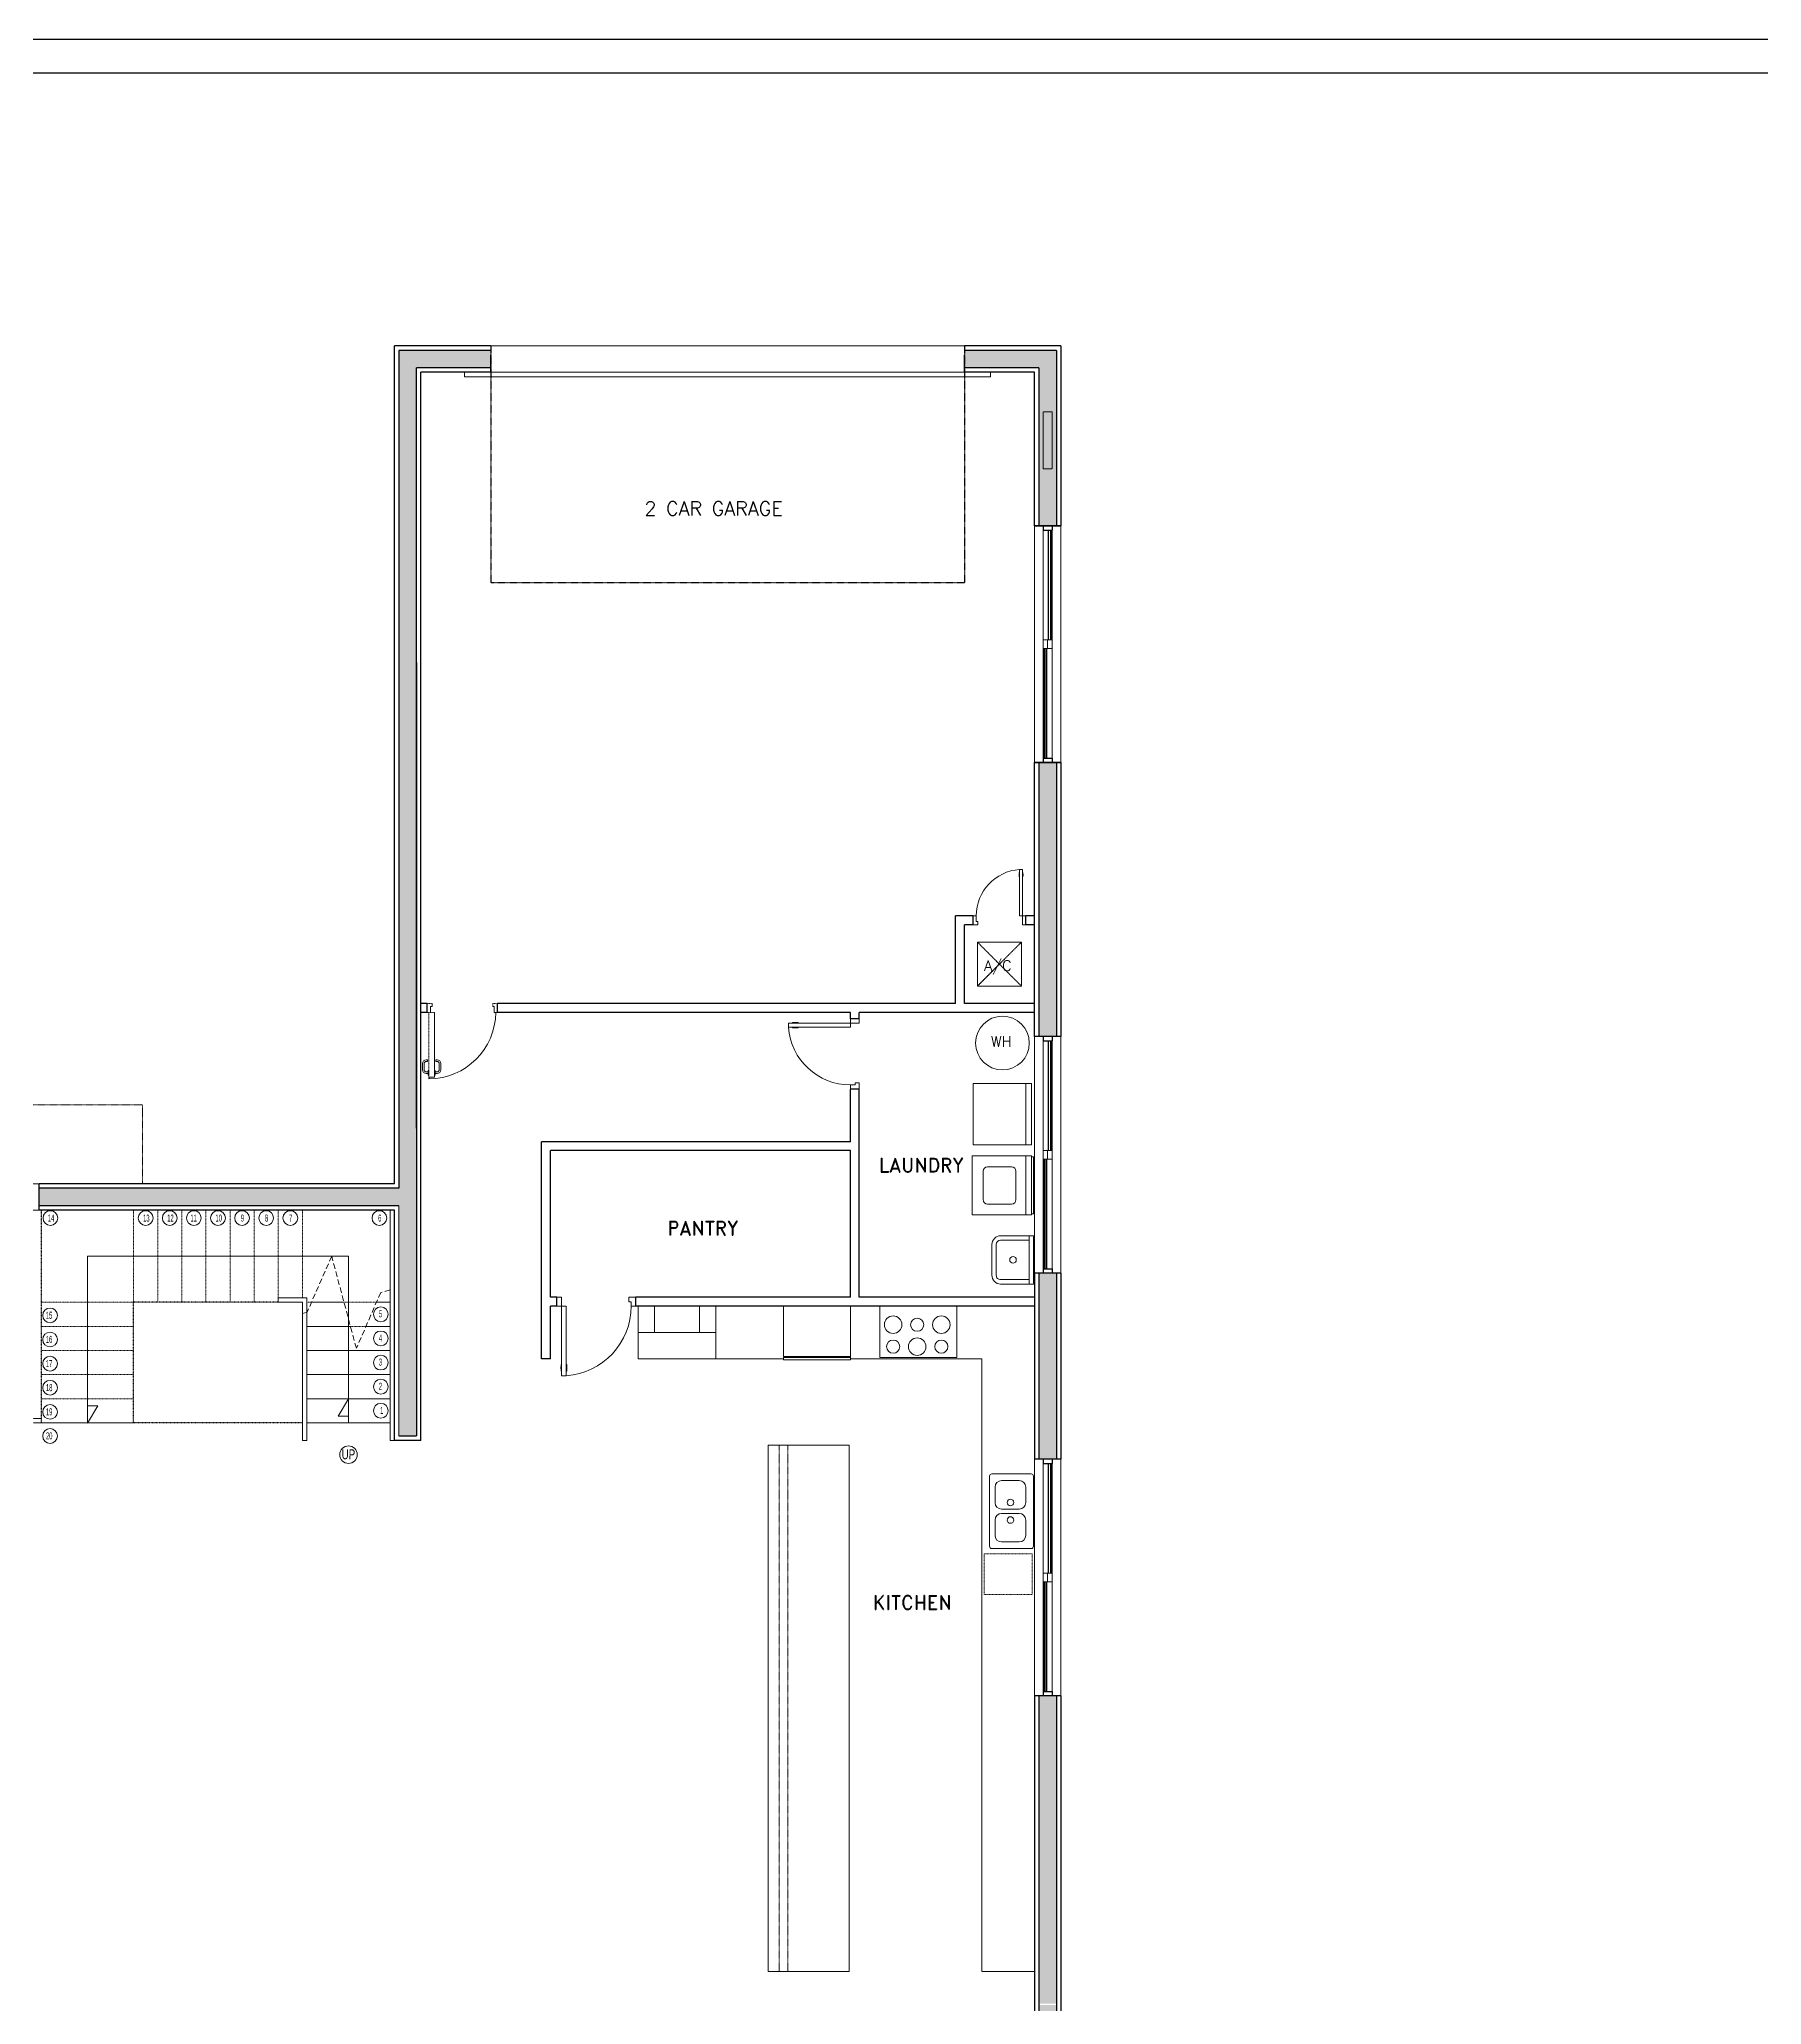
# Model space of a CAD drawing. Header units: inches. Extents: x 437 to 8681, y 26 to 3302.
# Drawn here: x 6137 to 6922, y 2406 to 3302 of the extents above; entities that cross this region are included whole.
import ezdxf
from ezdxf.enums import TextEntityAlignment as Align

# ---------------------------------------------------------------- set-up
doc = ezdxf.new("R2010")
doc.units = ezdxf.units.IN
doc.header["$MEASUREMENT"] = 0
for name, pattern in [('CONTINUA', [0]), ('HIDDEN2', [0.1875, 0.125, -0.0625]), ('Línea de alineación', [0.126, 0.063, -0.063])]:
    doc.linetypes.add(name, pattern=pattern)
for name, color, linetype in [('DIMENSION', 1, 'Continuous'), ('TEXT', 7, 'Continuous'), ('TEXTO', 2, 'Continuous')]:
    doc.layers.add(name, color=color, linetype=linetype)
for name, color, linetype, lineweight in [('DOOR', 2, 'Continuous', 0), ('EQUIPMENT', 3, 'Continuous', 0), ('FIXTURE', 3, 'Continuous', 0), ('GRADAS', 2, 'Continuous', 5), ('RAILING', 142, 'Continuous', 5), ('STAIR_ELEV', 2, 'Continuous', 5), ('TEXTURE', 8, 'Continuous', 0), ('WALLS', 4, 'Continuous', 30), ('WINDOW', 1, 'Continuous', 0), ('WINDOW FRAME', 3, 'Continuous', 9)]:
    doc.layers.add(name, color=color, linetype=linetype, lineweight=lineweight)
doc.styles.add('DISCO', font='bgothl.ttf', dxfattribs={"width": 0.5, "height": 0.07})
doc.styles.add('NUMERO GRADAS', font='arial.ttf', dxfattribs={"width": 0.7, "height": 0.07})
doc.styles.add('ROMAND-0.1', font='romand.shx', dxfattribs={"height": 6.4})
doc.styles.add('ROMANS-0.075', font='romans.shx', dxfattribs={"height": 4.8})
doc.styles.add('ROMANS-0.1', font='romans.shx', dxfattribs={"height": 6.4})
pattern_1 = [(50, (5380.4586, -570.4635), (3.514575, -0.3074855), [0.3675, -4.0425]), (355, (5380.4586, -570.4635), (-0.6798815, 3.6857415), [0.294, -3.234]), (100.4514, (5380.7515, -570.489), (2.834696, 3.3782538), [0.312327, -3.4355963]), (46.1842, (5380.4586, -569.4835), (5.229481, -0.811043), [0.55125, -6.06375]), (96.6356, (5380.8944, -569.551), (4.579847, 4.7731776), [0.4684904, -5.153394]), (351.1842, (5380.4586, -569.4835), (4.5798435, 4.773181), [0.441, -4.851]), (21, (5380.9486, -569.7285), (2.9248446, -1.9728326), [0.3675, -4.0425]), (326, (5380.9486, -569.7285), (1.192245, 3.5532352), [0.294, -3.234]), (71.4514, (5381.1923, -569.893), (4.117091, 1.5803994), [0.312327, -3.4355963]), (37.5, (5380.4586, -570.4635), (0.0595833, 1.6311799), [0, -3.1948, 0, -3.283, 0, -3.24625]), (7.5, (5380.4586, -570.4635), (1.2890407, 1.9326174), [0, -1.8718, 0, -3.1213, 0, -1.23725]), (327.5, (5379.3659, -570.4635), (2.61572994, -0.11051887), [0, -1.225, 0, -3.822, 0, -5.0715]), (317.5, (5378.8759, -570.4635), (2.8576122, 0.4905144), [0, -1.5925, 0, -2.5382, 0, -3.6015])]

# ---------------------------------------------------------------- blocks, each defined once
blk = doc.blocks.new('PUERTA INT GARAJE')
at = {"layer": 'DOOR', "linetype": 'Línea de alineación', "lineweight": 0}
for p, q in [((942.47, 1183.75), (940.3, 1183.75)), ((970.14, 1183.75), (970.14, 1182.38)), ((972.3, 1183.75), (970.14, 1183.75)), ((943.52, 1179.75), (940.3, 1179.75))]:
    blk.add_line(p, q, dxfattribs=at)
at = {"layer": 'DOOR', "lineweight": 0}
for p, q in [((940.3, 1183.75), (940.3, 1179.75)), ((942.47, 1182.38), (942.47, 1183.75)), ((972.3, 1179.75), (972.3, 1183.75)), ((941.83, 1179.75), (941.83, 1182.38)), ((941.83, 1182.38), (942.47, 1182.38)), ((943.52, 1150.21), (943.52, 1179.75)), ((970.14, 1182.38), (970.78, 1182.38)), ((970.78, 1182.38), (970.78, 1179.75)), ((970.78, 1179.75), (972.3, 1179.75)), ((939.83, 1158.09), (940.39, 1158.09)), ((940.39, 1157.34), (939.83, 1157.34)), ((940.39, 1158.09), (940.39, 1157.34)), ((944.2, 1157.34), (944.2, 1158.09)), ((944.2, 1158.09), (944.76, 1158.09)), ((944.76, 1157.34), (944.2, 1157.34)), ((938.12, 1153.55), (938.12, 1156.38)), ((938.87, 1156.38), (938.87, 1153.55)), ((939.83, 1152.58), (940.68, 1152.58)), ((940.68, 1151.83), (939.83, 1151.83)), ((940.68, 1152.58), (940.68, 1153.24)), ((940.68, 1153.24), (941.07, 1153.24)), ((940.68, 1151.83), (940.68, 1152.58)), ((940.68, 1151.17), (940.68, 1151.83)), ((941.07, 1151.17), (940.68, 1151.17)), ((941.07, 1153.24), (941.07, 1151.17)), ((941.17, 1149.49), (941.17, 1150.21)), ((941.17, 1150.21), (943.52, 1150.21)), ((943.52, 1151.17), (943.52, 1153.24)), ((943.52, 1153.24), (943.91, 1153.24)), ((943.91, 1151.17), (943.52, 1151.17)), ((943.91, 1153.24), (943.91, 1152.58)), ((943.91, 1152.58), (944.76, 1152.58)), ((943.91, 1151.83), (943.91, 1152.58)), ((943.91, 1151.83), (943.91, 1151.17)), ((944.76, 1151.83), (943.91, 1151.83)), ((945.72, 1153.55), (945.72, 1156.38)), ((946.47, 1156.38), (946.47, 1153.55))]:
    blk.add_line(p, q, dxfattribs=at)
at = {"layer": 'DOOR', "linetype": 'Línea de alineación', "lineweight": 0}
blk.add_line((941.07, 1179.75), (941.07, 1149.49), dxfattribs=at).dxf.unprotected_set("ltscale", 0)
at = {"layer": 'DOOR', "lineweight": 0}
for centre, radius, start, end in [((941.07, 1179.94), 30.46, 270, 359.64117), ((939.83, 1156.38), 1.71, 90, 180), ((939.83, 1156.38), 0.965, 90, 180), ((944.76, 1156.38), 1.71, 0, 90), ((944.76, 1156.38), 0.965, 0, 90), ((939.83, 1153.55), 1.71, 180, 270), ((939.83, 1153.55), 0.965, 180, 270), ((944.76, 1153.55), 0.965, 270, 0), ((944.76, 1153.55), 1.71, 270, 0)]:
    blk.add_arc(centre, radius, start, end, dxfattribs=at)
blk = doc.blocks.new('Sink_1')
at = {"color": 0, "linetype": 'ByBlock', "lineweight": -2}
for p, q in [((11, -2), (-11, -2)), ((-9, -2), (-9, -15)), ((9, -15), (9, -2)), ((-7, -17), (7, -17))]:
    blk.add_line(p, q, dxfattribs=at)
blk.add_lwpolyline([(-7, -19), (7, -19, 0.414214), (11, -15), (11, 0), (-11, 0), (-11, -15, 0.414214)], format="xyb", close=True, dxfattribs=at)
blk.add_circle((0, -9.36), 1.5, dxfattribs=at)
for centre, start, end in [((-7, -15), 180, 270), ((7, -15), 270, 0)]:
    blk.add_arc(centre, 2, start, end, dxfattribs=at)

msp = doc.modelspace()

# ---------------------------------------------------------------- hatches: boundary and pattern name
at = {"layer": 'TEXTURE'}
h = msp.add_hatch(dxfattribs=at)
h.set_pattern_fill('AR-CONC', color=256, scale=0.49)
h.set_pattern_definition(pattern_1)
h.paths.add_polyline_path([(6308.54725, 2664.95018), (6300.54725, 2664.95018), (6300.54725, 3160.2069), (6308.54725, 3160.2069)])
h = msp.add_hatch(dxfattribs=at)
h.set_pattern_fill('AR-CONC', color=256, scale=0.49)
h.set_pattern_definition(pattern_1)
h.paths.add_polyline_path([(6592.54725, 3152.2069), (6600.54725, 3152.2069), (6600.54725, 3080.2069), (6592.54725, 3080.2069)])
h.paths.add_polyline_path([(6342.54725, 3152.2069), (6342.54725, 3160.2069), (6308.54725, 3160.2069), (6308.54725, 3152.2069)])
h.paths.add_polyline_path([(6558.54725, 3160.2069), (6558.54725, 3152.2069), (6600.54725, 3152.2069), (6600.54725, 3160.2069)])
h = msp.add_hatch(dxfattribs=at)
h.set_pattern_fill('AR-CONC', color=256, scale=0.49)
h.set_pattern_definition([(50, (-4280.396, 4425.7505), (3.5145749, -0.30748546), [0.3675, -4.0425]), (355, (-4280.396, 4425.7505), (-0.6798815, 3.6857415), [0.294, -3.234]), (100.4514, (-4280.1032, 4425.725), (2.834696, 3.3782538), [0.3123269, -3.4355963]), (46.1842, (-4280.396, 4426.7305), (5.2294811, -0.8110432), [0.55125, -6.06375]), (96.6356, (-4279.9603, 4426.663), (4.5798473, 4.7731776), [0.4684904, -5.1533937]), (351.1842, (-4280.396, 4426.7305), (4.5798435, 4.7731811), [0.441, -4.851]), (21, (-4279.906, 4426.4855), (2.92484456, -1.9728326), [0.3675, -4.0425]), (326, (-4279.906, 4426.4855), (1.1922451, 3.5532352), [0.294, -3.234]), (71.4514, (-4279.6623, 4426.321), (4.1170909, 1.5803994), [0.3123269, -3.4355963]), (37.5, (-4280.3961, 4425.7505), (0.05958329, 1.63117988), [0, -3.1948, 0, -3.283, 0, -3.24625]), (7.5, (-4280.396, 4425.7505), (1.28904073, 1.9326174), [0, -1.8718, 0, -3.1213, 0, -1.23725]), (327.5, (-4281.4888, 4425.7505), (2.61572994, -0.11051887), [0, -1.225, 0, -3.822, 0, -5.0715]), (317.5, (-4281.9788, 4425.7505), (2.85761223, 0.4905144), [0, -1.5925, 0, -2.5382, 0, -3.6015])])
h.paths.add_polyline_path([(6592.54725, 2291.09642), (6600.54725, 2291.09642), (6600.54725, 2405.9084), (6592.54725, 2405.9084)])
h.paths.add_polyline_path([(6600.54725, 2235.09642), (6592.54725, 2235.09642), (6592.54725, 2188.2366), (6600.54725, 2188.2366)])
h.paths.add_polyline_path([(6592.54725, 2847.2069), (6600.54725, 2847.2069), (6600.54725, 2972.2069), (6592.54725, 2972.2069)])
h.paths.add_polyline_path([(6600.54725, 2739.2069), (6592.54725, 2739.2069), (6592.54725, 2654.3717), (6600.54725, 2654.3717)])
h.paths.add_polyline_path([(6600.54725, 2546.3717), (6592.54725, 2546.3717), (6592.54725, 2405.42697), (6600.54725, 2405.42697)])
h = msp.add_hatch(dxfattribs=at)
h.set_pattern_fill('AR-CONC', color=256, scale=0.49)
h.set_pattern_definition([(50, (5380.4586, -710.9268), (3.514575, -0.3074855), [0.3675, -4.0425]), (355, (5380.4586, -710.9268), (-0.6798815, 3.6857415), [0.294, -3.234]), (100.4514, (5380.7515, -710.9524), (2.834696, 3.3782538), [0.312327, -3.4355963]), (46.1842, (5380.4586, -709.947), (5.229481, -0.811043), [0.55125, -6.06375]), (96.6356, (5380.8944, -710.0144), (4.579847, 4.7731776), [0.4684904, -5.153394]), (351.1842, (5380.4586, -709.947), (4.5798435, 4.773181), [0.441, -4.851]), (21, (5380.9486, -710.1918), (2.9248446, -1.9728326), [0.3675, -4.0425]), (326, (5380.9486, -710.1918), (1.192245, 3.5532352), [0.294, -3.234]), (71.4514, (5381.1923, -710.3562), (4.117091, 1.5803994), [0.312327, -3.4355963]), (37.5, (5380.4586, -710.9268), (0.0595833, 1.6311799), [0, -3.1948, 0, -3.283, 0, -3.24625]), (7.5, (5380.4586, -710.9268), (1.2890407, 1.9326174), [0, -1.8718, 0, -3.1213, 0, -1.23725]), (327.5, (5379.3659, -710.9268), (2.61572994, -0.11051887), [0, -1.225, 0, -3.822, 0, -5.0715]), (317.5, (5378.8759, -710.9268), (2.8576122, 0.4905144), [0, -1.5925, 0, -2.5382, 0, -3.6015])])
h.paths.add_polyline_path([(6136.54725, 2777.95018), (6300.54725, 2777.95018), (6300.54725, 2769.95018), (6136.54725, 2769.95018)])

# ---------------------------------------------------------------- linework, layer by layer
for points in [[(5124.86863, 3302.11012), (8681.04843, 3302.11012), (8681.04843, 26.02199), (5124.86863, 26.02199)], [(8659.74765, 41.48839), (8659.74765, 3286.64372), (5146.1694, 3286.64372), (5146.1694, 41.48839)]]:
    msp.add_lwpolyline(points, close=True)
at = {"layer": 'DOOR'}
for p, q in [((6330.54725, 3148.2069), (6330.54725, 3150.2069)), ((6570.54725, 3148.2069), (6330.54725, 3148.2069)), ((6570.54725, 3148.2069), (6570.54725, 3150.2069)), ((6583.4982, 2920.6772), (6583.4982, 2921.29872)), ((6583.55688, 2921.29872), (6583.4982, 2921.29872)), ((6583.55688, 2920.6772), (6583.4982, 2920.6772)), ((6583.72372, 2921.96117), (6583.55688, 2921.96117)), ((6583.55688, 2920.01475), (6583.55688, 2921.96117)), ((6583.72372, 2920.01475), (6583.55688, 2920.01475)), ((6583.72372, 2920.01475), (6583.72372, 2921.96117)), ((6585.13548, 2920.01475), (6585.13548, 2921.96117)), ((6585.13548, 2921.96117), (6585.30232, 2921.96117)), ((6585.13548, 2920.01475), (6585.30232, 2920.01475)), ((6585.30232, 2920.01475), (6585.30232, 2921.96117)), ((6585.30232, 2921.29872), (6585.361, 2921.29872)), ((6585.30232, 2920.6772), (6585.361, 2920.6772)), ((6585.361, 2920.6772), (6585.361, 2921.29872)), ((6562.54725, 2902.2069), (6563.95901, 2902.2069)), ((6562.54725, 2898.2069), (6562.54725, 2902.2069)), ((6562.54725, 2898.2069), (6564.66489, 2898.2069)), ((6563.95901, 2899.61866), (6563.95901, 2902.2069)), ((6563.95901, 2899.61866), (6563.95901, 2901.03043)), ((6564.66489, 2899.61866), (6563.95901, 2899.61866)), ((6564.66489, 2899.61866), (6563.95901, 2899.61866)), ((6564.66489, 2898.2069), (6564.66489, 2899.61866)), ((6564.66489, 2898.2069), (6564.66489, 2899.61866)), ((6585.13548, 2898.2069), (6585.13548, 2902.2069)), ((6585.13548, 2902.2069), (6586.54725, 2902.2069)), ((6585.13548, 2898.2069), (6586.54725, 2898.2069)), ((6586.54725, 2898.2069), (6586.54725, 2902.2069)), ((6480.20821, 2853.32454), (6480.20821, 2853.54699)), ((6482.80345, 2853.54699), (6480.20821, 2853.54699)), ((6482.80345, 2853.32454), (6480.20821, 2853.32454)), ((6482.80345, 2851.44219), (6480.20821, 2851.44219)), ((6480.20821, 2851.44219), (6480.20821, 2851.21974)), ((6482.80345, 2851.21974), (6480.20821, 2851.21974)), ((6481.92018, 2853.62523), (6481.09148, 2853.62523)), ((6481.09148, 2853.54699), (6481.09148, 2853.62523)), ((6481.09148, 2851.21974), (6481.09148, 2851.14151)), ((6481.92018, 2853.54699), (6481.92018, 2853.62523)), ((6481.92018, 2851.21974), (6481.92018, 2851.14151)), ((6482.80345, 2853.32454), (6482.80345, 2853.54699)), ((6482.80345, 2851.44219), (6482.80345, 2851.21974)), ((6506.54725, 2853.32454), (6506.54725, 2855.2069)), ((6510.54725, 2855.2069), (6506.54725, 2855.2069)), ((6510.54725, 2853.32454), (6506.54725, 2853.32454)), ((6510.54725, 2853.32454), (6510.54725, 2855.2069)), ((6481.92018, 2851.14151), (6481.09148, 2851.14151)), ((6508.66489, 2825.08925), (6506.54725, 2825.08925)), ((6506.54725, 2823.2069), (6506.54725, 2825.08925)), ((6508.66489, 2825.08925), (6506.78254, 2825.08925)), ((6510.54725, 2826.03043), (6508.66489, 2826.03043)), ((6508.66489, 2826.03043), (6508.66489, 2825.08925)), ((6510.54725, 2826.03043), (6508.66489, 2826.03043)), ((6508.66489, 2826.03043), (6508.66489, 2825.08925)), ((6510.54725, 2823.2069), (6510.54725, 2826.03043)), ((6510.54725, 2823.2069), (6506.54725, 2823.2069)), ((6374.8183, 2728.2069), (6372.70065, 2728.2069)), ((6372.70065, 2728.2069), (6372.70065, 2724.2069)), ((6374.8183, 2728.2069), (6374.8183, 2723.7069)), ((6405.52418, 2728.2069), (6405.52418, 2726.08925)), ((6405.52418, 2728.2069), (6405.52418, 2726.08925)), ((6408.70065, 2728.2069), (6405.52418, 2728.2069)), ((6405.52418, 2726.08925), (6406.583, 2726.08925)), ((6405.52418, 2726.08925), (6406.583, 2726.08925)), ((6406.583, 2726.08925), (6406.583, 2723.9716)), ((6406.583, 2726.08925), (6406.583, 2723.7069)), ((6408.70065, 2728.2069), (6408.70065, 2724.2069)), ((6374.8183, 2724.2069), (6372.70065, 2724.2069)), ((6408.70065, 2724.2069), (6406.583, 2724.2069)), ((6374.56804, 2696.50145), (6374.48003, 2696.50145)), ((6374.48003, 2696.50145), (6374.48003, 2695.56916)), ((6374.56804, 2695.56916), (6374.48003, 2695.56916)), ((6374.56804, 2697.49512), (6374.56804, 2694.57549)), ((6374.8183, 2697.49512), (6374.56804, 2697.49512)), ((6374.8183, 2694.57549), (6374.56804, 2694.57549)), ((6374.8183, 2697.49512), (6374.8183, 2694.57549)), ((6376.93594, 2697.49512), (6376.93594, 2694.57549)), ((6376.93594, 2697.49512), (6377.1862, 2697.49512)), ((6376.93594, 2694.57549), (6377.1862, 2694.57549)), ((6377.1862, 2697.49512), (6377.1862, 2694.57549)), ((6377.1862, 2696.50145), (6377.27421, 2696.50145)), ((6377.1862, 2695.56916), (6377.27421, 2695.56916)), ((6377.27421, 2696.50145), (6377.27421, 2695.56916))]:
    msp.add_line(p, q, dxfattribs=at)
for points in [[(6585.13548, 2902.2069), (6585.13548, 2923.38337), (6583.72372, 2923.38337), (6583.72372, 2902.2069)], [(6506.54725, 2853.32454), (6478.31195, 2853.32454), (6478.31195, 2851.44219), (6506.54725, 2851.44219)], [(6374.8183, 2724.2069), (6374.8183, 2692.44219), (6376.93594, 2692.44219), (6376.93594, 2724.2069)]]:
    msp.add_lwpolyline(points, close=True, dxfattribs=at)
for centre, radius, start, end in [((6585.1859, 2902.2069), 21.22689, 93.94986802, 180), ((6506.54725, 2853.39177), 28.30252, 183.94986802, 270), ((6374.74267, 2724.2069), 31.84034, 273.94986802, 0)]:
    msp.add_arc(centre, radius, start, end, dxfattribs=at)
at = {"layer": 'EQUIPMENT', "linetype": 'HIDDEN2', "ltscale": 1.5}
for p, q in [((6584.54725, 2890.2069), (6564.54725, 2870.2069)), ((6564.54725, 2890.2069), (6584.54725, 2870.2069))]:
    msp.add_line(p, q, dxfattribs=at)
msp.add_lwpolyline([(6598.54725, 3132.2069), (6594.54725, 3132.2069), (6594.54725, 3106.2069), (6598.54725, 3106.2069)], close=True, dxfattribs=at)
at = {"layer": 'EQUIPMENT'}
for points in [[(6584.54725, 2890.2069), (6564.54725, 2890.2069), (6564.54725, 2870.2069), (6584.54725, 2870.2069)], [(6506.54725, 2724.2069), (6476.04725, 2724.2069), (6476.04725, 2701.2069), (6506.54725, 2701.2069)], [(6506.54725, 2700.7069), (6476.04725, 2700.7069), (6476.04725, 2699.7069), (6506.54725, 2699.7069)]]:
    msp.add_lwpolyline(points, close=True, dxfattribs=at)
at = {"layer": 'FIXTURE'}
for p, q in [((6562.60574, 2825.76502), (6562.60574, 2797.76502)), ((6589.10574, 2825.76502), (6562.60574, 2825.76502)), ((6586.60574, 2797.76502), (6586.60574, 2825.76502)), ((6589.10574, 2797.76502), (6589.10574, 2825.76502)), ((6562.60574, 2797.76502), (6589.10574, 2797.76502)), ((6562.10574, 2792.76502), (6562.10574, 2765.76502)), ((6589.10574, 2792.76502), (6562.10574, 2792.76502)), ((6586.60574, 2765.76502), (6586.60574, 2792.76502)), ((6589.10574, 2765.76502), (6589.10574, 2792.76502)), ((6590.10574, 2792.26502), (6589.10574, 2792.26502)), ((6590.10574, 2766.26502), (6590.10574, 2792.26502)), ((6562.10574, 2765.76502), (6589.10574, 2765.76502)), ((6589.10574, 2766.26502), (6590.10574, 2766.26502)), ((6409.69567, 2724.2069), (6409.69567, 2700.2069)), ((6445.19567, 2724.2069), (6445.19567, 2700.2069)), ((6506.54725, 2700.2069), (6506.54725, 2724.2069)), ((6445.19567, 2712.2069), (6409.69567, 2712.2069)), ((6445.19567, 2700.2069), (6409.69567, 2700.2069)), ((6476.04725, 2700.2069), (6445.19567, 2700.2069))]:
    msp.add_line(p, q, dxfattribs=at)
at = {"layer": 'FIXTURE', "linetype": 'HIDDEN2'}
for p, q in [((6474.06143, 2660.7069), (6474.06143, 2420.7069)), ((6478.06143, 2660.7069), (6478.06143, 2420.7069))]:
    msp.add_line(p, q, dxfattribs=at)
at = {"layer": 'FIXTURE'}
for points in [[(6567.10574, 2785.76502), (6567.10574, 2772.76502, 0.414213562), (6569.10574, 2770.76502), (6580.10574, 2770.76502, 0.414213562), (6582.10574, 2772.76502), (6582.10574, 2785.76502, 0.414213562), (6580.10574, 2787.76502), (6569.10574, 2787.76502, 0.414213562)], [(6589.04725, 2647.6206), (6571.04725, 2647.6206, 0.414213562), (6570.04725, 2646.6206), (6570.04725, 2614.6206, 0.414213562), (6571.04725, 2613.6206), (6589.04725, 2613.6206, 0.414213562), (6590.04725, 2614.6206), (6590.04725, 2646.6206, 0.414213562)], [(6583.54725, 2644.6206), (6575.54725, 2644.6206, 0.414213562), (6572.54725, 2641.6206), (6572.54725, 2634.6206, 0.414213562), (6575.54725, 2631.6206), (6583.54725, 2631.6206, 0.414213562), (6586.54725, 2634.6206), (6586.54725, 2641.6206, 0.414213562)], [(6583.54725, 2616.6206), (6575.54725, 2616.6206, -0.414213562), (6572.54725, 2619.6206), (6572.54725, 2626.6206, -0.414213562), (6575.54725, 2629.6206), (6583.54725, 2629.6206, -0.414213562), (6586.54725, 2626.6206), (6586.54725, 2619.6206, -0.414213562)]]:
    msp.add_lwpolyline(points, format="xyb", close=True, dxfattribs=at)
for points in [[(6437.69567, 2724.2069), (6417.19567, 2724.2069), (6417.19567, 2712.2069), (6437.69567, 2712.2069)], [(6555.04725, 2724.2069), (6520.04725, 2724.2069), (6520.04725, 2700.7069), (6555.04725, 2700.7069)], [(6506.06143, 2660.7069), (6506.06143, 2420.7069), (6469.0675, 2420.7069), (6469.0675, 2660.7069)]]:
    msp.add_lwpolyline(points, close=True, dxfattribs=at)
at = {"layer": 'FIXTURE', "flags": 128}
msp.add_lwpolyline([(6506.54725, 2700.2069), (6566.54725, 2700.2069), (6566.54725, 2420.7069), (6590.54725, 2420.7069)], dxfattribs=at)
at = {"layer": 'FIXTURE', "linetype": 'HIDDEN2', "ltscale": 0.5}
msp.add_lwpolyline([(6589.54725, 2592.6206), (6567.54725, 2592.6206), (6567.54725, 2611.1206), (6589.54725, 2611.1206)], close=True, dxfattribs=at)
at = {"layer": 'FIXTURE'}
for centre, radius in [((6575.92672, 2844.20657), 12.25589), ((6526.04725, 2715.7069), 4), ((6537.04725, 2715.7069), 3), ((6548.04725, 2715.7069), 4), ((6526.04725, 2705.7069), 3), ((6537.04725, 2705.7069), 4), ((6548.04725, 2705.7069), 3), ((6579.54725, 2634.6206), 1.5), ((6579.54725, 2626.6206), 1.5)]:
    msp.add_circle(centre, radius, dxfattribs=at)
at = {"layer": 'GRADAS'}
for points in [[(6277.5521, 2673.96889), (6272.83264, 2673.96602), (6277.54725, 2681.95018)], [(6158.54239, 2678.77654), (6163.26185, 2678.77942), (6158.54725, 2670.79526)]]:
    msp.add_lwpolyline(points, dxfattribs=at)
at = {"layer": 'GRADAS', "linetype": 'CONTINUA'}
for centre in [(6141.59658, 2764.37766), (6185.0583, 2764.37766), (6196.0583, 2764.37766), (6207.0583, 2764.37766), (6218.0583, 2764.37766), (6229.0583, 2764.37766), (6240.0583, 2764.37766), (6251.0583, 2764.37766), (6291.71223, 2764.37766), (6141.46658, 2719.95018), (6292.34261, 2720.45018), (6141.46658, 2708.95018), (6292.34261, 2709.45018), (6141.46658, 2697.95018), (6292.34261, 2698.45018), (6141.46658, 2686.95018), (6292.34261, 2687.45018), (6141.46658, 2675.95018), (6292.34261, 2676.45018), (6141.46658, 2664.95018)]:
    msp.add_circle(centre, 3.36042, dxfattribs=at)
at = {"layer": 'GRADAS'}
msp.add_circle((6277.58656, 2656.43208), 4.01471, dxfattribs=at)
at = {"layer": 'RAILING', "color": 3}
for p, q in [((6296.54725, 2662.95018), (6296.54725, 2767.95018)), ((6258.54725, 2727.95018), (6245.54725, 2727.95018)), ((6245.54725, 2725.95018), (6245.54725, 2727.95018)), ((6256.54725, 2725.95018), (6245.54725, 2725.95018)), ((6256.54725, 2662.95018), (6256.54725, 2725.95018)), ((6258.54725, 2662.95018), (6258.54725, 2727.95018)), ((6256.54725, 2662.95018), (6258.54725, 2662.95018)), ((6296.54725, 2662.95018), (6298.54725, 2662.95018))]:
    msp.add_line(p, q, dxfattribs=at)
at = {"layer": 'STAIR_ELEV', "linetype": 'HIDDEN2', "ltscale": 0.5}
for p, q in [((6179.54725, 2725.95018), (6179.54725, 2767.95018)), ((6190.54725, 2725.95018), (6190.54725, 2767.95018)), ((6201.54725, 2725.95018), (6201.54725, 2767.95018)), ((6212.54725, 2725.95018), (6212.54725, 2767.95018)), ((6223.54725, 2725.95018), (6223.54725, 2767.95018)), ((6234.54725, 2725.95018), (6234.54725, 2767.95018)), ((6245.54725, 2727.95018), (6245.54725, 2767.95018)), ((6256.54725, 2727.95018), (6256.54725, 2767.95018)), ((6179.54725, 2725.95018), (6137.54725, 2725.95018)), ((6260.71952, 2725.95018), (6258.54725, 2725.95018)), ((6290.37497, 2725.95018), (6275.54725, 2725.95018)), ((6179.54725, 2714.95018), (6137.54725, 2714.95018)), ((6285.55551, 2714.95018), (6278.49469, 2714.95018)), ((6179.54725, 2703.95018), (6137.54725, 2703.95018)), ((6179.54725, 2692.95018), (6137.54725, 2692.95018)), ((6179.54725, 2681.95018), (6137.54725, 2681.95018))]:
    msp.add_line(p, q, dxfattribs=at)
at = {"layer": 'STAIR_ELEV', "linetype": 'HIDDEN2', "ltscale": 20}
for p, q in [((6269.92031, 2746.95018), (6258.74725, 2721.44863)), ((6281.17418, 2704.95018), (6269.92031, 2746.95018)), ((6292.34725, 2730.45173), (6281.17418, 2704.95018)), ((6296.54725, 2731.57711), (6292.34725, 2730.45173)), ((6258.74725, 2721.44863), (6256.54725, 2720.85914))]:
    msp.add_line(p, q, dxfattribs=at)
at = {"layer": 'STAIR_ELEV'}
for p, q in [((6275.54725, 2725.95018), (6260.71952, 2725.95018)), ((6296.54725, 2725.95018), (6290.37497, 2725.95018)), ((6278.49469, 2714.95018), (6258.54725, 2714.95018)), ((6296.54725, 2714.95018), (6285.55551, 2714.95018)), ((6296.54725, 2703.95018), (6258.54725, 2703.95018)), ((6296.54725, 2692.95018), (6258.54725, 2692.95018)), ((6296.54725, 2681.95018), (6258.54725, 2681.95018)), ((6296.54725, 2670.95018), (6258.54725, 2670.95018))]:
    msp.add_line(p, q, dxfattribs=at)
at = {"layer": 'STAIR_ELEV', "ltscale": 0.5}
msp.add_line((6179.54725, 2670.95018), (6137.54725, 2670.95018), dxfattribs=at)
at = {"layer": 'STAIR_ELEV'}
msp.add_lwpolyline([(6158.54725, 2670.95018), (6158.54725, 2746.95018), (6277.54725, 2746.95018), (6277.54725, 2670.95018)], dxfattribs=at)
at = {"layer": 'WALLS'}
for p, q in [((6298.54725, 2779.95018), (6298.54725, 3162.2069)), ((6342.54725, 3162.2069), (6298.54725, 3162.2069)), ((6342.54725, 3160.2069), (6300.54725, 3160.2069)), ((6300.54725, 3160.2069), (6300.54725, 2777.95018)), ((6342.54725, 3150.2069), (6342.54725, 3158.2069)), ((6602.54725, 3162.2069), (6558.54725, 3162.2069)), ((6600.54725, 3160.2069), (6558.54725, 3160.2069)), ((6558.54725, 3150.2069), (6558.54725, 3158.2069)), ((6600.54725, 3160.2069), (6600.54725, 3080.2069)), ((6602.54725, 3162.2069), (6602.54725, 3080.2069)), ((6342.54725, 3152.2069), (6308.54725, 3152.2069)), ((6308.54725, 2805.41348), (6308.54725, 3152.2069)), ((6342.54725, 3150.2069), (6310.54725, 3150.2069)), ((6310.54725, 2662.95018), (6310.54725, 3150.2069)), ((6592.54725, 3152.2069), (6558.54725, 3152.2069)), ((6590.54725, 3150.2069), (6558.54725, 3150.2069)), ((6590.54725, 3080.2069), (6590.54725, 3150.2069)), ((6592.54725, 3152.2069), (6592.54725, 3080.2069)), ((6602.54725, 3080.2069), (6590.54725, 3080.2069)), ((6590.54725, 3080.2069), (6602.54725, 3080.2069)), ((6594.54725, 3080.2069), (6594.54725, 3078.2069)), ((6594.54725, 3078.2069), (6598.54725, 3078.2069)), ((6598.54725, 3080.2069), (6598.54725, 3078.2069)), ((6308.54725, 3017.7436), (6308.54725, 2664.95018)), ((6590.54725, 2902.2069), (6590.54725, 2972.2069)), ((6602.54725, 2972.2069), (6590.54725, 2972.2069)), ((6590.54725, 2972.2069), (6602.54725, 2972.2069)), ((6592.54725, 2972.2069), (6592.54725, 2847.2069)), ((6594.54725, 2974.2069), (6594.54725, 2972.2069)), ((6594.54725, 2974.2069), (6598.54725, 2974.2069)), ((6598.54725, 2974.2069), (6598.54725, 2972.2069)), ((6600.54725, 2972.2069), (6600.54725, 2847.2069)), ((6602.54725, 2972.2069), (6602.54725, 2847.2069)), ((6554.54725, 2862.2069), (6554.54725, 2902.2069)), ((6562.54725, 2902.2069), (6554.54725, 2902.2069)), ((6558.54725, 2862.2069), (6558.54725, 2898.2069)), ((6562.54725, 2898.2069), (6558.54725, 2898.2069)), ((6562.54725, 2898.2069), (6562.54725, 2902.2069)), ((6590.54725, 2902.2069), (6586.54725, 2902.2069)), ((6586.54725, 2898.2069), (6586.54725, 2902.2069)), ((6590.54725, 2898.2069), (6586.54725, 2898.2069)), ((6590.54725, 2862.2069), (6590.54725, 2902.2069)), ((6590.54725, 2862.2069), (6590.54725, 2898.2069)), ((6313.54725, 2862.2069), (6310.54725, 2862.2069)), ((6313.54725, 2858.2069), (6313.54725, 2862.2069)), ((6554.54725, 2862.2069), (6345.54725, 2862.2069)), ((6345.54725, 2858.2069), (6345.54725, 2862.2069)), ((6590.54725, 2862.2069), (6558.54725, 2862.2069)), ((6590.54725, 2862.2069), (6558.54725, 2862.2069)), ((6590.54725, 2847.2069), (6590.54725, 2862.2069)), ((6313.54725, 2858.2069), (6310.54725, 2858.2069)), ((6506.54725, 2858.2069), (6345.54725, 2858.2069)), ((6506.54725, 2855.2069), (6506.54725, 2858.2069)), ((6510.54725, 2855.2069), (6506.54725, 2855.2069)), ((6510.54725, 2855.2069), (6510.54725, 2858.2069)), ((6590.54725, 2858.2069), (6510.54725, 2858.2069)), ((6602.54725, 2847.2069), (6590.54725, 2847.2069)), ((6594.54725, 2847.2069), (6594.54725, 2845.2069)), ((6594.54725, 2845.2069), (6598.54725, 2845.2069)), ((6598.54725, 2847.2069), (6598.54725, 2845.2069)), ((6506.54725, 2799.1519), (6506.54725, 2823.2069)), ((6510.54725, 2823.2069), (6506.54725, 2823.2069)), ((6510.54725, 2728.2069), (6510.54725, 2823.2069)), ((6365.70065, 2700.2069), (6365.70065, 2799.1519)), ((6506.54725, 2799.1519), (6365.70065, 2799.1519)), ((6369.70065, 2728.2069), (6369.70065, 2795.1519)), ((6506.54725, 2795.1519), (6369.70065, 2795.1519)), ((6506.54725, 2728.2069), (6506.54725, 2795.1519)), ((6136.54725, 2767.95018), (6136.54725, 2779.95018)), ((6298.54725, 2779.95018), (6136.54725, 2779.95018)), ((6300.54725, 2777.95018), (6136.54725, 2777.95018)), ((6300.54725, 2769.95018), (6136.54725, 2769.95018)), ((6298.54725, 2767.95018), (6136.54725, 2767.95018)), ((6298.54725, 2662.95018), (6298.54725, 2767.95018)), ((6602.54725, 2739.2069), (6590.54725, 2739.2069)), ((6592.54725, 2739.2069), (6592.54725, 2654.3717)), ((6594.54725, 2741.2069), (6594.54725, 2739.2069)), ((6594.54725, 2741.2069), (6598.54725, 2741.2069)), ((6598.54725, 2741.2069), (6598.54725, 2739.2069)), ((6600.54725, 2739.2069), (6600.54725, 2654.3717)), ((6602.54725, 2739.2069), (6602.54725, 2654.3717)), ((6372.70065, 2728.2069), (6369.70065, 2728.2069)), ((6506.54725, 2728.2069), (6408.70065, 2728.2069)), ((6590.54725, 2728.2069), (6510.54725, 2728.2069)), ((6369.70065, 2700.2069), (6369.70065, 2724.2069)), ((6372.70065, 2724.2069), (6369.70065, 2724.2069)), ((6506.54725, 2724.2069), (6408.70065, 2724.2069)), ((6590.54725, 2724.2069), (6506.54725, 2724.2069)), ((6369.70065, 2700.2069), (6365.70065, 2700.2069)), ((6310.54725, 2662.95018), (6298.54725, 2662.95018)), ((6300.54725, 2664.95018), (6308.54725, 2664.95018)), ((6602.54725, 2654.3717), (6590.54725, 2654.3717)), ((6594.54725, 2654.3717), (6594.54725, 2652.3717)), ((6598.54725, 2654.3717), (6598.54725, 2652.3717)), ((6594.54725, 2652.3717), (6598.54725, 2652.3717)), ((6602.54725, 2546.3717), (6590.54725, 2546.3717)), ((6590.54725, 2546.3717), (6590.54725, 2291.09642)), ((6592.54725, 2546.3717), (6592.54725, 2291.09642)), ((6594.54725, 2548.3717), (6594.54725, 2546.3717)), ((6594.54725, 2548.3717), (6598.54725, 2548.3717)), ((6598.54725, 2548.3717), (6598.54725, 2546.3717)), ((6600.54725, 2546.3717), (6600.54725, 2291.09642)), ((6602.54725, 2546.3717), (6602.54725, 2291.09642))]:
    msp.add_line(p, q, dxfattribs=at)
at = {"layer": 'WALLS', "linetype": 'HIDDEN2'}
for p, q in [((6342.54725, 3162.2069), (6342.54725, 3054.2069)), ((6558.54725, 3162.2069), (6558.54725, 3054.2069)), ((6558.54725, 3054.2069), (6342.54725, 3054.2069))]:
    msp.add_line(p, q, dxfattribs=at)
at = {"layer": 'WALLS', "color": 1, "linetype": 'HIDDEN2', "lineweight": 5}
for p, q in [((6183.54725, 2815.95018), (5956.54725, 2815.95018)), ((6183.54725, 2779.95018), (6183.54725, 2815.95018)), ((6137.54725, 2672.95018), (5956.54725, 2672.95018)), ((6137.54725, 2670.95018), (5956.54725, 2670.95018))]:
    msp.add_line(p, q, dxfattribs=at)
at = {"layer": 'WALLS', "linetype": 'HIDDEN2', "ltscale": 0.6}
for p, q in [((6137.54725, 2670.95018), (6137.54725, 2767.95018)), ((6179.54725, 2670.95018), (6179.54725, 2725.95018)), ((6245.54725, 2725.95018), (6179.54725, 2725.95018)), ((6256.54725, 2670.95018), (6179.54725, 2670.95018))]:
    msp.add_line(p, q, dxfattribs=at)
at = {"layer": 'WALLS', "lineweight": 5}
for p, q in [((6300.54725, 2769.95018), (6300.54725, 2664.95018)), ((6590.54725, 2654.3717), (6590.54725, 2546.3717))]:
    msp.add_line(p, q, dxfattribs=at)
for points in [[(6342.54725, 3162.2069), (6558.54725, 3162.2069)], [(6342.54725, 3150.2069), (6558.54725, 3150.2069)], [(6590.54725, 3080.2069), (6590.54725, 2972.2069)], [(6602.54725, 3080.2069), (6602.54725, 2972.2069)], [(6590.54725, 2847.2069), (6590.54725, 2739.2069)], [(6602.54725, 2847.2069), (6602.54725, 2739.2069)], [(6028.54725, 2779.95018), (6136.54725, 2779.95018)], [(6028.54725, 2767.95018), (6136.54725, 2767.95018)], [(6602.54725, 2654.3717), (6602.54725, 2546.3717)]]:
    msp.add_lwpolyline(points, dxfattribs=at)
at = {"layer": 'WALLS'}
for points in [[(6590.54725, 2739.2069), (6590.54725, 2654.3717)], [(6372.70065, 2724.2069), (6372.70065, 2728.2069)], [(6408.70065, 2724.2069), (6408.70065, 2728.2069)]]:
    msp.add_lwpolyline(points, dxfattribs=at)
at = {"layer": 'WINDOW', "lineweight": 0}
for p, q in [((6596.73229, 3028.2069), (6596.73229, 3078.2069)), ((6596.98229, 3028.2069), (6596.98229, 3078.2069)), ((6597.86221, 3028.2069), (6597.86221, 3078.2069)), ((6598.11221, 3078.2069), (6598.11221, 3028.2069)), ((6594.98229, 2974.2069), (6594.98229, 3024.2069)), ((6595.23229, 3024.2069), (6595.23229, 2974.2069)), ((6595.86221, 2974.2069), (6595.86221, 3024.2069)), ((6596.11221, 3024.2069), (6596.11221, 2974.2069)), ((6596.73229, 2795.2069), (6596.73229, 2845.2069)), ((6596.98229, 2795.2069), (6596.98229, 2845.2069)), ((6597.86221, 2795.2069), (6597.86221, 2845.2069)), ((6598.11221, 2845.2069), (6598.11221, 2795.2069)), ((6594.98229, 2741.2069), (6594.98229, 2791.2069)), ((6595.23229, 2791.2069), (6595.23229, 2741.2069)), ((6595.86221, 2741.2069), (6595.86221, 2791.2069)), ((6596.11221, 2791.2069), (6596.11221, 2741.2069)), ((6596.73229, 2602.3717), (6596.73229, 2652.3717)), ((6596.98229, 2602.3717), (6596.98229, 2652.3717)), ((6597.86221, 2602.3717), (6597.86221, 2652.3717)), ((6598.11221, 2652.3717), (6598.11221, 2602.3717)), ((6594.98229, 2548.3717), (6594.98229, 2598.3717)), ((6595.23229, 2598.3717), (6595.23229, 2548.3717)), ((6595.86221, 2548.3717), (6595.86221, 2598.3717)), ((6596.11221, 2598.3717), (6596.11221, 2548.3717))]:
    msp.add_line(p, q, dxfattribs=at)
at = {"layer": 'WINDOW FRAME'}
for p, q in [((6594.54725, 3078.2069), (6594.54725, 2974.2069)), ((6598.54725, 3078.2069), (6598.54725, 2974.2069)), ((6594.54725, 3028.2069), (6596.54725, 3028.2069)), ((6594.54725, 3028.2069), (6594.54725, 3024.2069)), ((6594.54725, 3024.2069), (6596.54725, 3024.2069)), ((6598.54725, 3028.2069), (6596.54725, 3028.2069)), ((6598.54725, 3024.2069), (6596.54725, 3024.2069)), ((6596.54725, 3024.2069), (6598.54725, 3024.2069)), ((6598.54725, 3028.2069), (6598.54725, 3024.2069)), ((6594.54725, 2845.2069), (6594.54725, 2741.2069)), ((6598.54725, 2845.2069), (6598.54725, 2741.2069)), ((6594.54725, 2795.2069), (6596.54725, 2795.2069)), ((6594.54725, 2795.2069), (6594.54725, 2791.2069)), ((6594.54725, 2791.2069), (6596.54725, 2791.2069)), ((6598.54725, 2795.2069), (6596.54725, 2795.2069)), ((6598.54725, 2791.2069), (6596.54725, 2791.2069)), ((6596.54725, 2791.2069), (6598.54725, 2791.2069)), ((6598.54725, 2795.2069), (6598.54725, 2791.2069)), ((6594.54725, 2652.3717), (6594.54725, 2548.3717)), ((6598.54725, 2652.3717), (6598.54725, 2548.3717)), ((6594.54725, 2602.3717), (6596.54725, 2602.3717)), ((6594.54725, 2602.3717), (6594.54725, 2598.3717)), ((6598.54725, 2602.3717), (6596.54725, 2602.3717)), ((6598.54725, 2602.3717), (6598.54725, 2598.3717)), ((6594.54725, 2598.3717), (6596.54725, 2598.3717)), ((6598.54725, 2598.3717), (6596.54725, 2598.3717)), ((6596.54725, 2598.3717), (6598.54725, 2598.3717))]:
    msp.add_line(p, q, dxfattribs=at)
for points in [[(6596.54725, 3028.2069), (6596.54725, 3024.2069)], [(6596.54725, 2795.2069), (6596.54725, 2791.2069)], [(6596.54725, 2602.3717), (6596.54725, 2598.3717)]]:
    msp.add_lwpolyline(points, dxfattribs=at)

# ---------------------------------------------------------------- block references
at = {"layer": 'DIMENSION', "color": 254, "true_color": 0xddb3d4}
msp.add_blockref('PUERTA INT GARAJE', (5373.2441, 1678.45493), dxfattribs=at)
at = {"layer": 'FIXTURE', "rotation": 270}
msp.add_blockref('Sink_1', (6590.10574, 2745.26502), dxfattribs=at)

# ---------------------------------------------------------------- texts
at = {"layer": 'TEXT'}
for s, height, style, p in [('2 CAR GARAGE', 6.4, 'ROMANS-0.1', (6412.59963, 3084.8069)), ('A/C', 4.8, 'ROMANS-0.075', (6567.56153, 2877.09261)), ('WH', 4.8, 'ROMANS-0.075', (6570.66194, 2842.54661))]:
    msp.add_text(s, height=height, dxfattribs=dict(at, style=style)).set_placement(p)
at = {"layer": 'TEXT', "style": 'ROMAND-0.1'}
for s, p in [('LAUNDRY', (6538.90487, 2788.45304)), ('PANTRY', (6439.25357, 2759.73281)), ('KITCHEN', (6534.75258, 2589.03974))]:
    msp.add_text(s, height=6.4, dxfattribs=at).set_placement(p, align=Align.MIDDLE_CENTER)
at = {"layer": 'TEXTO', "style": 'DISCO'}
for s, insert, char_height, attachment_point in [('14', (6143.39257, 2765.96813), 3.196831, 3), ('13', (6186.85428, 2765.96813), 3.196831, 3), ('12', (6197.85428, 2765.96813), 3.196831, 3), ('11', (6208.47267, 2765.96813), 3.196831, 3), ('10', (6219.85428, 2765.96813), 3.196831, 3), ('9', (6229.96385, 2765.96813), 3.19683, 3), ('8', (6240.96385, 2765.96813), 3.19683, 3), ('7', (6251.96385, 2765.96813), 3.19683, 3), ('6', (6292.61778, 2765.96813), 3.19683, 3), ('15', (6139.51559, 2718.3597), 3.196831, 7), ('5', (6291.43706, 2719.02371), 3.19683, 7), ('16', (6139.51559, 2707.3597), 3.196831, 7), ('4', (6291.43706, 2708.02371), 3.19683, 7), ('17', (6139.51559, 2696.3597), 3.196831, 7), ('3', (6291.43706, 2697.02371), 3.19683, 7), ('18', (6139.56357, 2685.3597), 3.196831, 7), ('2', (6291.43706, 2686.02371), 3.19683, 7), ('19', (6139.56357, 2674.3597), 3.196831, 7), ('1', (6292.04796, 2675.02371), 3.19683, 7), ('20', (6139.56357, 2663.3597), 3.196831, 7)]:
    msp.add_mtext_dynamic_manual_height_columns(s, width=446.4579972, gutter_width=42.21947, heights=[0], dxfattribs=dict(at, insert=insert, char_height=char_height, attachment_point=attachment_point))
at = {"layer": 'TEXTO', "insert": (6274.49728, 2658.89889), "char_height": 4.548426, "attachment_point": 1, "rotation": 359.66504132, "style": 'NUMERO GRADAS'}
msp.add_mtext_dynamic_manual_height_columns('UP', width=0.4179069, gutter_width=602.70946, heights=[0], dxfattribs=at)

doc.saveas('drawing.dxf')
